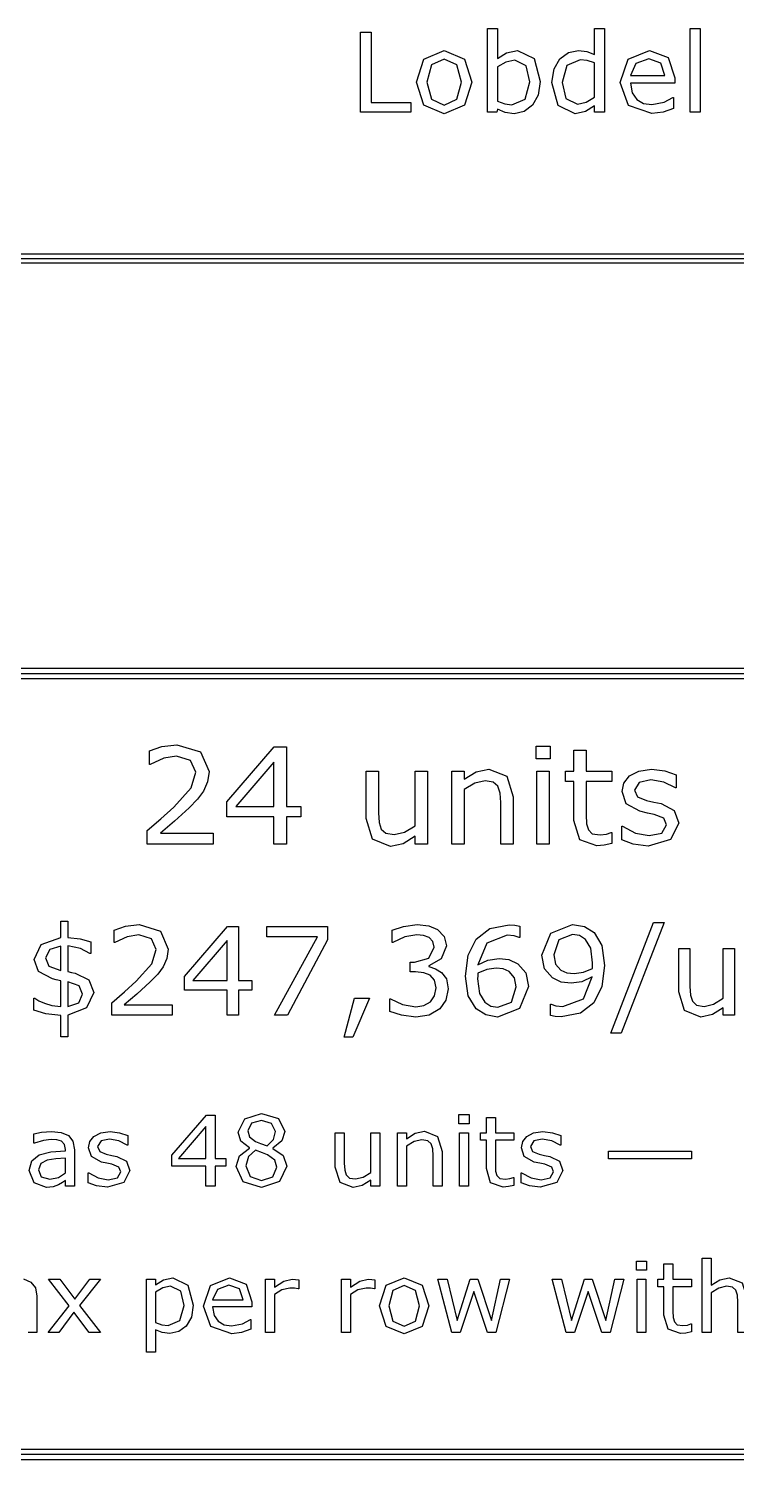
# Model space of a CAD drawing. Extents: x -1 to 182, y 89 to 480.
# Drawn here: x 106.07 to 121.4, y 157.59 to 188.61 of the extents above; entities that cross this region are included whole.
import ezdxf

# ---------------------------------------------------------------- set-up
doc = ezdxf.new("R2010")
doc.units = 0
doc.header["$MEASUREMENT"] = 0
doc.layers.add('Layer 1', color=7, linetype='Continuous')

msp = doc.modelspace()

# ---------------------------------------------------------------- linework, layer by layer
at = {"layer": 'Layer 1', "color": 7}
for points in [[(117.152132, 187.455905), (117.105624, 187.162906), (116.982376, 186.944308), (116.800991, 186.805957), (116.583564, 186.760608), (116.390554, 186.787331), (116.227772, 186.857101), (116.213828, 186.796644), (116.009189, 186.796644), (116.009189, 188.605836), (116.22778, 188.605836), (116.22778, 187.959354), (116.423116, 188.082623), (116.655661, 188.131439), (117.018428, 187.954724), (117.15214, 187.455905), (117.152132, 187.455905)], [(118.546233, 186.796644), (118.32764, 186.796644), (118.32764, 186.932692), (118.131142, 186.805957), (117.909062, 186.760608), (117.539318, 186.939651), (117.40328, 187.436141), (117.449788, 187.730304), (117.577687, 187.950067), (117.761398, 188.084925), (117.979989, 188.131439), (118.161373, 188.109214), (118.32764, 188.042936), (118.32764, 188.605704), (118.546233, 188.605704), (118.546233, 186.796644)], [(120.61587, 186.796644), (120.39728, 186.796644), (120.39728, 188.605836), (120.61587, 188.605836), (120.61587, 186.796644)], [(114.351145, 186.796538), (113.255864, 186.796538), (113.255864, 188.527837), (113.486083, 188.527837), (113.486083, 187.001166), (114.351145, 187.001166), (114.351145, 186.796538)], [(115.67083, 187.445322), (115.50805, 186.944202), (115.072031, 186.760502), (114.633686, 186.944202), (114.472068, 187.445322), (114.633686, 187.946469), (115.072031, 188.131333), (115.50805, 187.946469), (115.67083, 187.445322), (115.67083, 187.445322)], [(120.06358, 187.423362), (119.106662, 187.423362), (119.142707, 187.21405), (119.241539, 187.068715), (119.384551, 186.985), (119.568262, 186.957087), (119.834525, 187.009421), (120.026371, 187.114064), (120.037987, 187.114064), (120.037987, 186.875701), (119.812419, 186.797808), (119.570574, 186.766402), (119.065954, 186.940815), (118.884569, 187.438469), (119.057815, 187.944246), (119.515927, 188.131439), (119.920551, 187.977954), (120.063566, 187.541948), (120.06358, 187.423362)], [(115.445262, 187.445322), (115.346433, 187.819733), (115.072031, 187.942976), (114.795304, 187.819733), (114.697635, 187.445322), (114.796465, 187.07443), (115.072031, 186.948858), (115.345268, 187.073265), (115.445262, 187.445322), (115.445262, 187.445322)], [(116.926565, 187.450084), (116.849828, 187.802403), (116.602167, 187.923318), (116.409157, 187.881461), (116.227772, 187.775654), (116.227772, 187.031514), (116.387064, 186.973385), (116.539382, 186.956981), (116.823084, 187.075594), (116.926565, 187.449979), (116.926565, 187.450084)], [(118.32764, 187.116392), (118.32764, 187.861696), (118.169512, 187.916333), (118.017194, 187.931414), (117.731167, 187.803514), (117.628847, 187.440745), (117.707913, 187.088426), (117.961386, 186.968676), (118.149745, 187.009369), (118.32764, 187.116339), (118.32764, 187.116392)], [(119.850802, 187.59079), (119.763598, 187.85704), (119.504312, 187.951231), (119.224098, 187.847753), (119.106662, 187.59079), (119.850802, 187.59079)], [(94.720714, 183.71404), (94.720714, 183.529044), (153.987306, 183.529044), (153.987306, 183.71404), (94.720714, 183.71404)], [(94.720714, 183.621542), (153.987306, 183.621542)], [(95.779046, 174.731659), (95.325814, 174.640181), (94.955743, 174.390694), (94.706256, 174.020622), (94.614778, 173.567388), (94.614778, 158.75074), (94.706256, 158.297506), (94.955743, 157.927434), (95.325814, 157.677947), (95.779046, 157.586469), (152.928974, 157.586469), (153.382206, 157.677947), (153.752277, 157.927434), (154.001764, 158.297506), (154.093242, 158.75074), (154.093242, 173.567388), (154.001764, 174.020622), (153.752277, 174.390694), (153.382206, 174.640181), (152.928974, 174.731659), (95.779046, 174.731659)], [(95.779046, 174.62572), (152.928974, 174.62572), (153.34169, 174.542806), (153.678008, 174.316422), (153.904392, 173.980104), (153.987306, 173.567388), (153.987306, 158.75074), (153.904392, 158.338024), (153.678008, 158.001706), (153.34169, 157.775322), (152.928974, 157.692408), (95.779046, 157.692408), (95.36633, 157.775322), (95.030012, 158.001706), (94.803628, 158.338024), (94.720714, 158.75074), (94.720714, 173.567388), (94.803628, 173.980104), (95.030012, 174.316422), (95.36633, 174.542806), (95.779046, 174.62572), (95.779046, 174.62572)], [(95.779046, 174.519781), (152.928974, 174.519781), (153.301175, 174.445432), (153.60374, 174.242151), (153.807021, 173.939586), (153.88137, 173.567388), (153.88137, 158.75074), (153.807021, 158.378542), (153.60374, 158.075977), (153.301175, 157.872696), (152.928974, 157.798347), (95.779046, 157.798347), (95.406845, 157.872696), (95.10428, 158.075977), (94.900999, 158.378542), (94.82665, 158.75074), (94.82665, 173.567388), (94.900999, 173.939586), (95.10428, 174.242151), (95.406845, 174.445432), (95.779046, 174.519781), (95.779046, 174.519781)], [(110.068401, 170.921558), (108.635933, 170.921558), (108.635933, 171.218579), (108.934364, 171.474378), (109.214319, 171.728748), (109.588069, 172.14798), (109.688968, 172.484767), (109.579542, 172.741995), (109.276848, 172.83579), (108.996893, 172.790308), (108.702724, 172.651031), (108.688516, 172.651031), (108.688516, 172.949481), (108.957102, 173.040418), (109.283958, 173.08164), (109.794132, 172.923896), (109.978874, 172.498975), (109.947611, 172.273022), (109.858082, 172.075484), (109.727341, 171.902129), (109.546861, 171.713111), (109.232798, 171.423207), (108.930102, 171.164577), (110.068404, 171.164577), (110.068401, 170.921558)], [(111.966991, 171.517002), (111.652928, 171.517002), (111.652928, 170.921558), (111.380077, 170.921558), (111.380077, 171.517002), (110.366832, 171.517002), (110.366832, 171.843841), (111.391446, 173.037587), (111.652928, 173.037587), (111.652928, 171.744385), (111.966991, 171.744385), (111.966991, 171.517002)], [(117.36433, 172.774671), (117.063055, 172.774671), (117.063055, 173.051795), (117.36433, 173.051795), (117.36433, 172.774671)], [(118.700152, 170.935845), (118.535306, 170.903169), (118.377564, 170.890469), (118.008077, 171.021226), (117.881598, 171.440432), (117.881598, 172.284584), (117.701118, 172.284584), (117.701118, 172.509109), (117.881598, 172.509109), (117.881598, 172.965276), (118.148766, 172.965276), (118.148766, 172.509109), (118.700152, 172.509109), (118.700152, 172.284584), (118.148766, 172.284584), (118.148766, 171.56124), (118.154455, 171.365131), (118.194245, 171.234374), (118.279512, 171.150528), (118.447202, 171.124864), (118.583627, 171.143384), (118.685946, 171.17606), (118.700154, 171.17606), (118.700152, 170.935845)], [(111.380077, 171.744385), (111.380077, 172.699344), (110.560102, 171.744385), (111.380077, 171.744385)], [(114.709714, 170.921558), (114.442548, 170.921558), (114.442548, 171.09777), (114.183908, 170.934337), (113.911057, 170.877505), (113.521675, 171.029561), (113.382407, 171.478638), (113.382407, 172.508924), (113.649574, 172.508924), (113.649574, 171.605108), (113.660952, 171.397622), (113.709267, 171.251255), (113.808745, 171.160291), (113.986383, 171.131875), (114.212337, 171.185876), (114.442556, 171.323724), (114.442556, 172.508924), (114.709722, 172.508924), (114.709714, 170.921558)], [(116.562829, 170.921558), (116.295661, 170.921558), (116.295661, 171.825374), (116.282882, 172.030028), (116.235987, 172.180656), (116.133668, 172.268762), (115.960292, 172.298607), (115.731496, 172.244605), (115.502698, 172.106758), (115.502698, 170.921558), (115.235533, 170.921558), (115.235533, 172.508924), (115.502698, 172.508924), (115.502698, 172.332711), (115.761338, 172.494716), (116.03561, 172.552977), (116.427834, 172.39809), (116.56284, 171.951844), (116.562829, 170.921558)], [(117.347265, 170.921558), (117.080099, 170.921558), (117.080099, 172.508924), (117.347265, 172.508924), (117.347265, 170.921558)], [(120.156779, 171.379234), (119.976302, 171.022523), (119.486021, 170.883273), (119.16201, 170.924468), (118.91616, 171.016861), (118.91616, 171.316713), (118.930368, 171.316713), (119.211747, 171.164657), (119.508757, 171.109227), (119.78445, 171.166059), (119.883925, 171.345129), (119.829924, 171.487236), (119.622443, 171.569654), (119.473229, 171.599499), (119.30696, 171.636461), (119.009949, 171.798465), (118.923264, 172.062784), (118.963055, 172.247516), (119.086689, 172.402429), (119.288486, 172.507574), (119.564179, 172.547368), (119.851241, 172.511861), (120.09425, 172.428014), (120.09425, 172.14237), (120.080042, 172.14237), (119.831347, 172.268841), (119.544285, 172.321414), (119.297014, 172.264581), (119.196118, 172.098317), (119.257223, 171.950521), (119.450493, 171.869506), (119.615342, 171.835401), (119.768821, 171.804128), (120.055883, 171.65776), (120.156779, 171.379234), (120.156779, 171.379234)], [(107.482968, 167.70833), (107.326647, 167.375008), (106.917112, 167.218692), (106.917112, 166.751016), (106.764667, 166.751016), (106.764667, 167.212237), (106.444273, 167.244516), (106.184598, 167.327198), (106.184598, 167.582997), (106.205262, 167.582997), (106.293111, 167.530027), (106.415844, 167.474491), (106.572164, 167.427978), (106.764659, 167.403371), (106.764659, 167.962779), (106.669057, 167.982094), (106.587666, 168.002731), (106.285359, 168.16164), (106.193633, 168.425191), (106.343496, 168.748167), (106.764659, 168.901917), (106.764659, 169.253309), (106.917104, 169.253309), (106.917104, 168.904509), (107.184529, 168.8735), (107.414488, 168.807593), (107.414488, 168.554387), (107.396391, 168.554387), (107.193561, 168.659029), (106.917093, 168.717158), (106.917093, 168.16037), (107.001067, 168.142378), (107.079873, 168.125709), (107.377013, 167.983602), (107.482949, 167.708436), (107.482968, 167.70833)], [(109.176661, 167.217396), (107.874416, 167.217396), (107.874416, 167.487403), (108.145716, 167.719945), (108.400224, 167.95119), (108.739996, 168.332322), (108.831722, 168.638498), (108.732244, 168.872336), (108.457067, 168.957585), (108.202562, 168.916257), (107.935137, 168.789654), (107.922226, 168.789654), (107.922226, 169.060957), (108.166396, 169.14364), (108.463536, 169.181105), (108.927331, 169.037701), (109.095278, 168.651409), (109.066857, 168.446014), (108.985466, 168.266415), (108.86661, 168.108803), (108.702539, 167.936982), (108.417025, 167.673431), (108.141851, 167.438323), (109.176669, 167.438323), (109.176661, 167.217396)], [(110.902653, 167.758706), (110.617138, 167.758706), (110.617138, 167.217396), (110.369092, 167.217396), (110.369092, 167.758706), (109.447962, 167.758706), (109.447962, 168.055833), (110.379429, 169.141047), (110.617138, 169.141047), (110.617138, 167.965399), (110.902653, 167.965399), (110.902653, 167.758706)], [(112.545959, 168.852942), (111.675214, 167.217396), (111.398746, 167.217396), (112.325043, 168.914961), (111.229505, 168.914961), (111.229505, 169.141047), (112.545959, 169.141047), (112.545959, 168.852942)], [(115.01609, 168.143701), (115.11815, 168.00416), (115.1582, 167.787123), (115.110401, 167.545532), (114.97604, 167.354344), (114.747374, 167.219989), (114.460569, 167.177338), (114.145345, 167.2161), (113.890837, 167.298782), (113.890837, 167.568789), (113.910205, 167.568789), (114.168588, 167.448642), (114.455391, 167.400858), (114.628508, 167.427978), (114.777076, 167.508067), (114.864926, 167.6334), (114.894641, 167.806517), (114.86105, 167.97704), (114.770618, 168.084276), (114.629799, 168.138515), (114.451515, 168.154126), (114.335244, 168.154126), (114.335244, 168.368597), (114.425678, 168.368597), (114.73832, 168.449982), (114.855882, 168.690277), (114.82617, 168.81172), (114.743488, 168.898265), (114.624632, 168.944779), (114.48123, 168.957744), (114.220264, 168.913823), (113.959298, 168.789813), (113.946386, 168.789813), (113.946386, 169.05982), (114.190557, 169.142502), (114.487697, 169.181263), (114.735743, 169.155334), (114.929529, 169.072652), (115.070348, 168.922792), (115.118148, 168.71737), (115.004462, 168.437044), (114.738328, 168.287184), (114.738328, 168.269193), (114.880438, 168.225272), (115.016087, 168.143886), (115.01609, 168.143701)], [(116.895817, 167.841389), (116.702032, 167.362096), (116.229193, 167.177338), (115.970811, 167.221259), (115.765397, 167.351751), (115.593574, 167.635966), (115.534146, 168.062315), (115.588407, 168.515758), (115.764106, 168.867177), (116.05737, 169.094533), (116.475948, 169.177215), (116.603847, 169.170865), (116.708493, 169.147582), (116.708493, 168.900832), (116.695581, 168.900832), (116.585768, 168.937), (116.437197, 168.954992), (115.994074, 168.780579), (115.801579, 168.311605), (116.014745, 168.411089), (116.258916, 168.445987), (116.474665, 168.422704), (116.667159, 168.332269), (116.837691, 168.133303), (116.895825, 167.841336), (116.895817, 167.841389)], [(118.546879, 168.294884), (118.488742, 167.837526), (118.315625, 167.487429), (118.02107, 167.260047), (117.605077, 167.179958), (117.478469, 167.18763), (117.372532, 167.209591), (117.372532, 167.456341), (117.385444, 167.456341), (117.491381, 167.418876), (117.643825, 167.402207), (118.090825, 167.572757), (118.279446, 168.045594), (118.05336, 167.942248), (117.822109, 167.911238), (117.60636, 167.934522), (117.413866, 168.024956), (117.242043, 168.225193), (117.185197, 168.515864), (117.378986, 168.995156), (117.851822, 169.179914), (118.110206, 169.135993), (118.318202, 169.006797), (118.487443, 168.730335), (118.546871, 168.294963), (118.546879, 168.294884)], [(119.832329, 169.227645), (118.906029, 166.824675), (118.682528, 166.824675), (119.604952, 169.227645), (119.832329, 169.227645)], [(110.369092, 167.965399), (110.369092, 168.833575), (109.623661, 167.965399), (110.369092, 167.965399)], [(118.285913, 168.35042), (118.244572, 168.6721), (118.130883, 168.860721), (118.000401, 168.943403), (117.849248, 168.969332), (117.554693, 168.853048), (117.447462, 168.526209), (117.482345, 168.325972), (117.59991, 168.190321), (117.727807, 168.136055), (117.882836, 168.12309), (118.086959, 168.15021), (118.280745, 168.229003), (118.283391, 168.281972), (118.286037, 168.350446), (118.285913, 168.35042)], [(106.764667, 168.182462), (106.764667, 168.716021), (106.532122, 168.639794), (106.437814, 168.458925), (106.507577, 168.281919), (106.764667, 168.182462), (106.764667, 168.182462)], [(121.358073, 167.217422), (121.115194, 167.217422), (121.115194, 167.377627), (120.880067, 167.229038), (120.63202, 167.177365), (120.278037, 167.315609), (120.151429, 167.723861), (120.151429, 168.660485), (120.394308, 168.660485), (120.394308, 167.838822), (120.404654, 167.650201), (120.44858, 167.517142), (120.539012, 167.43446), (120.700502, 167.408531), (120.905914, 167.457611), (121.115205, 167.582917), (121.115205, 168.660379), (121.358084, 168.660379), (121.358073, 167.217422)], [(116.63356, 167.83107), (116.597386, 168.030036), (116.481115, 168.166984), (116.34934, 168.221224), (116.198186, 168.234188), (115.994066, 168.208259), (115.80028, 168.12817), (115.79639, 168.072608), (115.795067, 168.006726), (115.836409, 167.68375), (115.95268, 167.497722), (116.080579, 167.413743), (116.231733, 167.387814), (116.526288, 167.501505), (116.633515, 167.830938), (116.63356, 167.83107)], [(107.238797, 167.674728), (107.162573, 167.851734), (106.917112, 167.940872), (106.917112, 167.406017), (107.154824, 167.48481), (107.238797, 167.674728), (107.238797, 167.674728)], [(113.455463, 167.58559), (113.091146, 166.7394), (112.902527, 166.7394), (113.127319, 167.58559), (113.455463, 167.58559)], [(110.338345, 163.946277), (110.109935, 163.946277), (110.109935, 163.513234), (109.911498, 163.513234), (109.911498, 163.946277), (109.174595, 163.946277), (109.174595, 164.184005), (109.919766, 165.052155), (110.109935, 165.052155), (110.109935, 164.111641), (110.338345, 164.111641), (110.338345, 163.946277)], [(111.660228, 163.94215), (111.504164, 163.610389), (111.113491, 163.478097), (110.71455, 163.607293), (110.566754, 163.938022), (110.641168, 164.169532), (110.850974, 164.334897), (110.850974, 164.340982), (110.667007, 164.485682), (110.608095, 164.682056), (110.750724, 164.97143), (111.113491, 165.087185), (111.481428, 164.97659), (111.618887, 164.69547), (111.553773, 164.48981), (111.362572, 164.332727), (111.362572, 164.326377), (111.583745, 164.173422), (111.660228, 163.941911), (111.660228, 163.94215)], [(115.609335, 164.86094), (115.390226, 164.86094), (115.390226, 165.0625), (115.609335, 165.0625), (115.609335, 164.86094)], [(109.911498, 164.111641), (109.911498, 164.806172), (109.315155, 164.111641), (109.911498, 164.111641)], [(111.415282, 164.693512), (111.329499, 164.869222), (111.112456, 164.935368), (110.898517, 164.873349), (110.815835, 164.705921), (110.857176, 164.576725), (110.9843, 164.480602), (111.093854, 164.432051), (111.234413, 164.382442), (111.376007, 164.52402), (111.415282, 164.693512), (111.415282, 164.693512)], [(116.580845, 163.523553), (116.460957, 163.49974), (116.346234, 163.49048), (116.077518, 163.585545), (115.985533, 163.89045), (115.985533, 164.504362), (115.854281, 164.504362), (115.854281, 164.667663), (115.985538, 164.667663), (115.985538, 164.999423), (116.179843, 164.999423), (116.179843, 164.667663), (116.58085, 164.667663), (116.58085, 164.504362), (116.179843, 164.504362), (116.179843, 163.978292), (116.18397, 163.835655), (116.21291, 163.74059), (116.27492, 163.679604), (116.396877, 163.661083), (116.496096, 163.674577), (116.57051, 163.698389), (116.580855, 163.698389), (116.580845, 163.523553)], [(107.065165, 163.513234), (106.871895, 163.513234), (106.871895, 163.636212), (106.801616, 163.586603), (106.716865, 163.536994), (106.605245, 163.497729), (106.457449, 163.481325), (106.192866, 163.584671), (106.084347, 163.848223), (106.140159, 164.060101), (106.301388, 164.188265), (106.554601, 164.251315), (106.871895, 164.276186), (106.871895, 164.306163), (106.848135, 164.415727), (106.781989, 164.483936), (106.682771, 164.515977), (106.561848, 164.524179), (106.391314, 164.503542), (106.197012, 164.445651), (106.186667, 164.445651), (106.186667, 164.643056), (106.350997, 164.677161), (106.56287, 164.695682), (106.774742, 164.675044), (106.931839, 164.606835), (107.031057, 164.483857), (107.065165, 164.29677), (107.065165, 163.513234)], [(108.264056, 163.846026), (108.132799, 163.586603), (107.776231, 163.48532), (107.540586, 163.515298), (107.361786, 163.582475), (107.361786, 163.800545), (107.372131, 163.800545), (107.576768, 163.689975), (107.792776, 163.649653), (107.993279, 163.691007), (108.065627, 163.821235), (108.026352, 163.924581), (107.875458, 163.984509), (107.766937, 164.006205), (107.646014, 164.03306), (107.430009, 164.150905), (107.366961, 164.343125), (107.395901, 164.47748), (107.485817, 164.59014), (107.632579, 164.666631), (107.833082, 164.69555), (108.041857, 164.66962), (108.218588, 164.608634), (108.218588, 164.40091), (108.208243, 164.40091), (108.027376, 164.492879), (107.818604, 164.531138), (107.63877, 164.489783), (107.565388, 164.368869), (107.60983, 164.261369), (107.75039, 164.202473), (107.87028, 164.177602), (107.9819, 164.154848), (108.190674, 164.04838), (108.264054, 163.845815), (108.264056, 163.846026)], [(113.678705, 163.513234), (113.484403, 163.513234), (113.484403, 163.641398), (113.296301, 163.522547), (113.097863, 163.481193), (112.814678, 163.591789), (112.713393, 163.918363), (112.713393, 164.667689), (112.907694, 164.667689), (112.907694, 164.010359), (112.915949, 163.859467), (112.951089, 163.752999), (113.023436, 163.686853), (113.152627, 163.666216), (113.316959, 163.705506), (113.48439, 163.805757), (113.48439, 164.667715), (113.678692, 164.667715), (113.678705, 163.513234)], [(115.026425, 163.513234), (114.832123, 163.513234), (114.832123, 164.170564), (114.82281, 164.319392), (114.788705, 164.428929), (114.714291, 164.493011), (114.588199, 164.514707), (114.421802, 164.475417), (114.255403, 164.375166), (114.255403, 163.513234), (114.061102, 163.513234), (114.061102, 164.667689), (114.255403, 164.667689), (114.255403, 164.539525), (114.443506, 164.657344), (114.642975, 164.69973), (114.92823, 164.587071), (115.026414, 164.262533), (115.026425, 163.513234)], [(115.596927, 163.513234), (115.402625, 163.513234), (115.402625, 164.667689), (115.596927, 164.667689), (115.596927, 163.513234)], [(117.640211, 163.846), (117.508954, 163.586576), (117.152386, 163.485294), (116.916741, 163.515271), (116.737941, 163.582449), (116.737941, 163.800518), (116.748286, 163.800518), (116.952922, 163.689949), (117.168931, 163.649627), (117.369434, 163.690981), (117.441782, 163.821209), (117.402507, 163.924555), (117.251613, 163.984483), (117.143091, 164.006179), (117.022169, 164.033034), (116.806163, 164.150879), (116.743116, 164.343099), (116.772056, 164.477454), (116.861972, 164.590113), (117.008733, 164.666604), (117.209237, 164.695523), (117.418012, 164.669594), (117.594742, 164.608608), (117.594742, 164.400884), (117.584397, 164.400884), (117.403531, 164.492853), (117.194759, 164.531111), (117.014925, 164.489757), (116.941543, 164.368843), (116.985985, 164.261342), (117.126544, 164.202446), (117.246435, 164.177575), (117.358054, 164.154821), (117.566829, 164.048353), (117.640208, 163.845788), (117.640211, 163.846)], [(106.871895, 163.797449), (106.871895, 164.118891), (106.662088, 164.103281), (106.471919, 164.073303), (106.336527, 163.998876), (106.284851, 163.861425), (106.344795, 163.711565), (106.52773, 163.661956), (106.714798, 163.70122), (106.871895, 163.797343), (106.871895, 163.797449)], [(111.447321, 163.922517), (111.404945, 164.074441), (111.24165, 164.190196), (111.135195, 164.232556), (110.981199, 164.287351), (110.831337, 164.149874), (110.775528, 163.953527), (110.871646, 163.723048), (111.115557, 163.632085), (111.35637, 163.709608), (111.447321, 163.922517), (111.447321, 163.922517)], [(120.429702, 164.104392), (118.629296, 164.104392), (118.629296, 164.269756), (120.429702, 164.269756), (120.429702, 164.104392)], [(121.625493, 160.338132), (121.431188, 160.338132), (121.431188, 160.995462), (121.421901, 161.14429), (121.387794, 161.253827), (121.31338, 161.317909), (121.18729, 161.339605), (121.020891, 161.300315), (120.854495, 161.200064), (120.854495, 160.338238), (120.660191, 160.338238), (120.660191, 161.9464), (120.854495, 161.9464), (120.854495, 161.364529), (121.042595, 161.482348), (121.242067, 161.524734), (121.527322, 161.412075), (121.625506, 161.087537), (121.625493, 160.338132)], [(119.454057, 161.685839), (119.234948, 161.685839), (119.234948, 161.887398), (119.454057, 161.887398), (119.454057, 161.685839)], [(120.425566, 160.348451), (120.305678, 160.324638), (120.190955, 160.315378), (119.922239, 160.410443), (119.830255, 160.715348), (119.830255, 161.32926), (119.698998, 161.32926), (119.698998, 161.492561), (119.830255, 161.492561), (119.830255, 161.824321), (120.024559, 161.824321), (120.024559, 161.492561), (120.425566, 161.492561), (120.425566, 161.32926), (120.024559, 161.32926), (120.024559, 160.80319), (120.028686, 160.660553), (120.057627, 160.565488), (120.119637, 160.504502), (120.241594, 160.485981), (120.340812, 160.499475), (120.415226, 160.523287), (120.425572, 160.523287), (120.425566, 160.348451)], [(105.9603, 161.500048), (106.117397, 161.431839), (106.216615, 161.308861), (106.25072, 161.121774), (106.250744, 160.338238)], [(107.624303, 160.338238), (107.379357, 160.338238), (107.051729, 160.781626), (106.722032, 160.338238), (106.495692, 160.338238), (106.946309, 160.913918), (106.499825, 161.492693), (106.74477, 161.492693), (107.070332, 161.056528), (107.396928, 161.492693), (107.624303, 161.492693), (107.170585, 160.924236), (107.624303, 160.338238)], [(109.637615, 160.929422), (109.597306, 160.672062), (109.483617, 160.475689), (109.322388, 160.356838), (109.127052, 160.31551), (108.963754, 160.335089), (108.815961, 160.396049), (108.815961, 159.912365), (108.621656, 159.912365), (108.621656, 161.49264), (108.815961, 161.49264), (108.815961, 161.371699), (108.989593, 161.480231), (109.196299, 161.524681), (109.520826, 161.36654), (109.637615, 160.929369), (109.637615, 160.929422)], [(109.437109, 160.924131), (109.365796, 161.236259), (109.146689, 161.339632), (108.978224, 161.303437), (108.815961, 161.208372), (108.815961, 160.554138), (108.957552, 160.503497), (109.092945, 160.490003), (109.346158, 160.599567), (109.437109, 160.924078), (109.437109, 160.924131)], [(110.906785, 160.895212), (110.056193, 160.895212), (110.088232, 160.709157), (110.176081, 160.579987), (110.303205, 160.50556), (110.466503, 160.480689), (110.703181, 160.527177), (110.873713, 160.620204), (110.884058, 160.620204), (110.884058, 160.408326), (110.683554, 160.339085), (110.46858, 160.311171), (110.02003, 160.466217), (109.858799, 160.908547), (110.012794, 161.358153), (110.420006, 161.524549), (110.779672, 161.388103), (110.906796, 161.000542), (110.906785, 160.895212)], [(110.717651, 161.04404), (110.640136, 161.280709), (110.409658, 161.364423), (110.160579, 161.272428), (110.056193, 161.04404), (110.717651, 161.04404)], [(111.92171, 161.280709), (111.911365, 161.280709), (111.826613, 161.295261), (111.730496, 161.300553), (111.556863, 161.260257), (111.395634, 161.157943), (111.395634, 160.338238), (111.20133, 160.338238), (111.20133, 161.492693), (111.395634, 161.492693), (111.395634, 161.322143), (111.599239, 161.453402), (111.780105, 161.492693), (111.853487, 161.489518), (111.921699, 161.480258), (111.92171, 161.280709)], [(113.569152, 161.280709), (113.558807, 161.280709), (113.474058, 161.295261), (113.377938, 161.300553), (113.204305, 161.260257), (113.043076, 161.157943), (113.043076, 160.338238), (112.848772, 160.338238), (112.848772, 161.492693), (113.043087, 161.492693), (113.043087, 161.322143), (113.246691, 161.453402), (113.427558, 161.492693), (113.50094, 161.489518), (113.569152, 161.480258), (113.569152, 161.280709)], [(114.736005, 160.914844), (114.59131, 160.469392), (114.203738, 160.306091), (113.814097, 160.469392), (113.670437, 160.914844), (113.814097, 161.360296), (114.203738, 161.524628), (114.59131, 161.360296), (114.736005, 160.914844), (114.736005, 160.914844)], [(114.535499, 160.914844), (114.447649, 161.247636), (114.203738, 161.3572), (113.957758, 161.247636), (113.870943, 160.914844), (113.958793, 160.585147), (114.203738, 160.473519), (114.446618, 160.584115), (114.535499, 160.914844), (114.535499, 160.914844)], [(116.488868, 161.492587), (116.188111, 160.338132), (116.008276, 160.338132), (115.711655, 161.228004), (115.4171, 160.338132), (115.238298, 160.338132), (114.934442, 161.492587), (115.137012, 161.492587), (115.348885, 160.598588), (115.637241, 161.492587), (115.797438, 161.492587), (116.093025, 160.598588), (116.293531, 161.492587), (116.488868, 161.492587)], [(118.965198, 161.492587), (118.664441, 160.338132), (118.484609, 160.338132), (118.187985, 161.228004), (117.89343, 160.338132), (117.71463, 160.338132), (117.410773, 161.492587), (117.613345, 161.492587), (117.825218, 160.598588), (118.113571, 161.492587), (118.273768, 161.492587), (118.569358, 160.598588), (118.769861, 161.492587), (118.965198, 161.492587)], [(119.441648, 160.338132), (119.247346, 160.338132), (119.247346, 161.492587), (119.441648, 161.492587), (119.441648, 160.338132)], [(106.250744, 160.338238), (106.057476, 160.338238)]]:
    msp.add_lwpolyline(points, dxfattribs=at)

doc.saveas('drawing.dxf')
